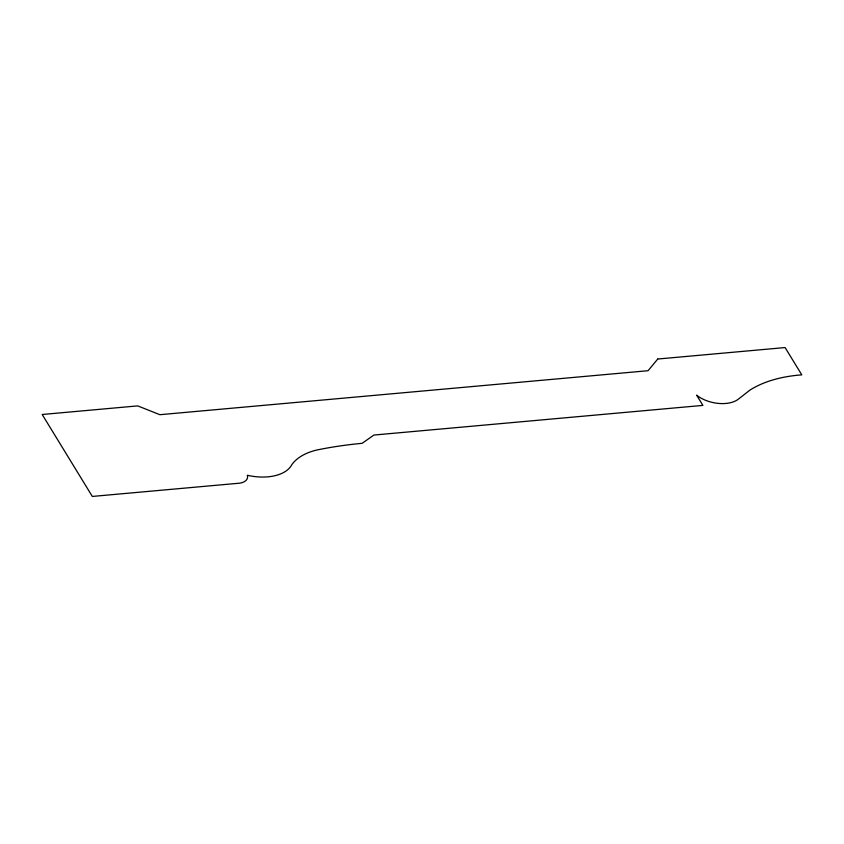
<?xml version="1.0" encoding="UTF-8"?>
<svg xmlns="http://www.w3.org/2000/svg" width="844" height="844" viewBox="0 0 844 844"><rect width="100%" height="100%" fill="white"/><g stroke="black" fill="none" stroke-linecap="round" stroke-linejoin="round"><path stroke-width="1.27" d="M657.74 359.027L648.086 370.706L159.896 414.699L137.72 405.89L42.2 414.499L92.323 496.441L239.886 483.148A14.274 8.145 12 0 0 247.334 475.267A40.544 23.147 12 0 0 291.718 464.854A64.292 36.693 12 0 1 316.679 450.042A335.88 191.693 12 0 1 362.16 443.311L373.903 435.05L702.894 405.394L696.627 395.15A26.565 15.16 12 0 0 738.394 399.138L749.778 390.213A114.963 65.61 12 0 1 801.8 374.873L785.089 347.559L657.74 359.027"/></g></svg>
